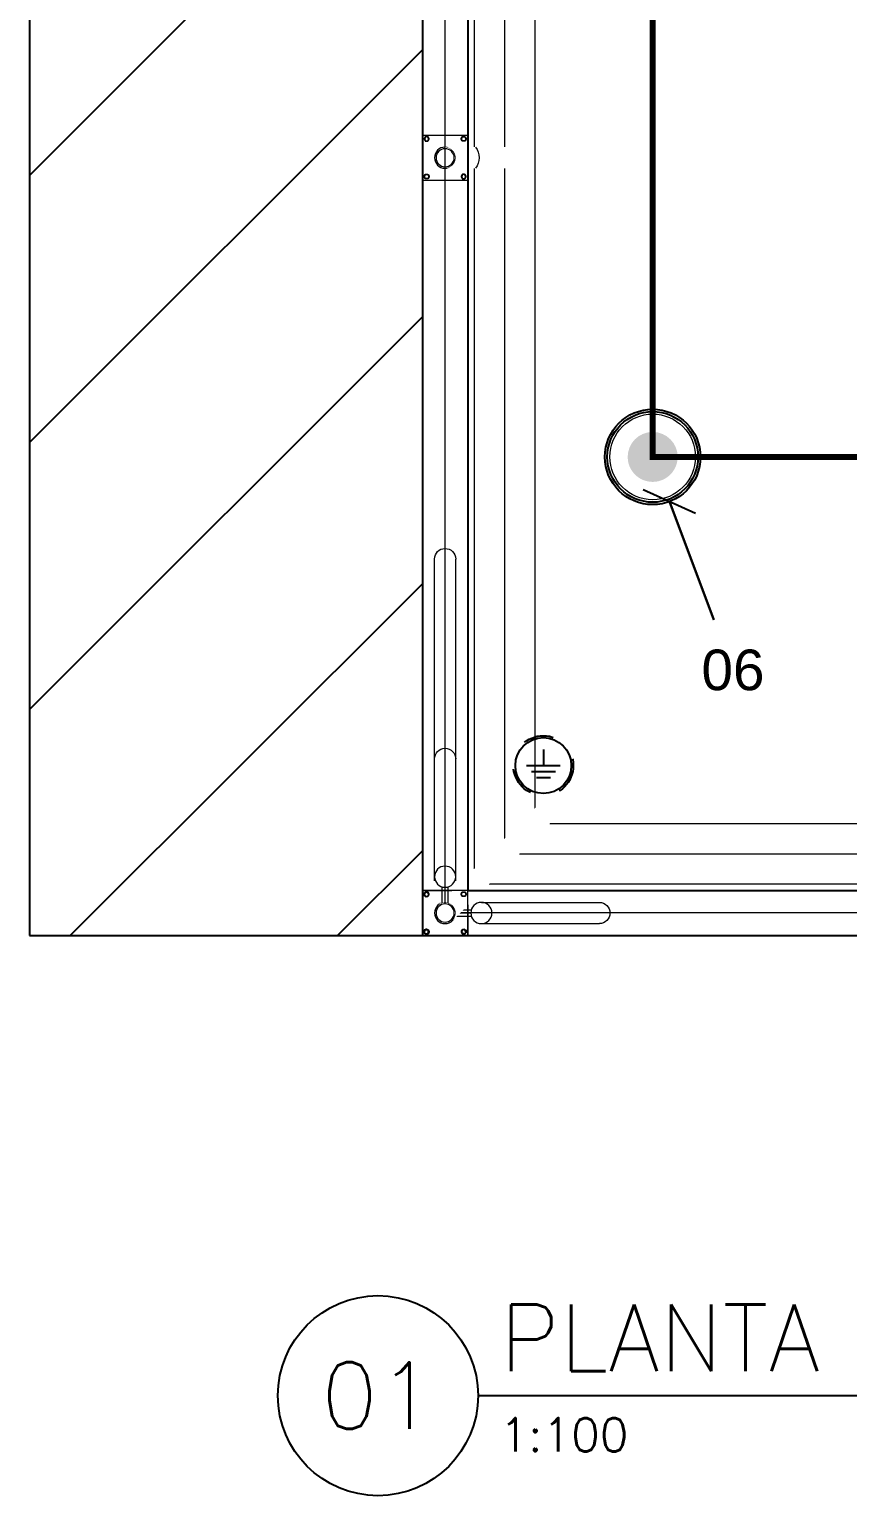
# Model space of a CAD drawing. Header units: inches. Extents: x -7660 to 802, y -193 to 3.
# Drawn here: x 657.5 to 660.207, y -98.171 to -93.317 of the extents above; entities that cross this region are included whole.
import ezdxf
from ezdxf.enums import TextEntityAlignment as Align

# ---------------------------------------------------------------- set-up
doc = ezdxf.new("R2010")
doc.units = ezdxf.units.IN
doc.header["$MEASUREMENT"] = 0
doc.set_wipeout_variables(frame=1)
for name, pattern in [('DASHDOT', [1, 0.5, -0.25, 0, -0.25]), ('DASHDOT2', [0.5, 0.25, -0.125, 0, -0.125]), ('HIDDEN', [0.375, 0.25, -0.125])]:
    doc.linetypes.add(name, pattern=pattern)
for name, color, linetype in [('0-A INSTALAR', 10, 'Continuous'), ('AT', 80, 'Continuous'), ('Indic_Exec', 10, 'Continuous'), ('indicação', 7, 'Continuous'), ('T03', 3, 'Continuous'), ('TANZ-COTAS', 8, 'Continuous'), ('TANZ-EXISTENTE', 9, 'Continuous')]:
    doc.layers.add(name, color=color, linetype=linetype)
doc.styles.add('Arial', font='arial.ttf')
doc.styles.add('Arial_TXT', font='arial.ttf')
doc.styles.add('cerca', font='romans.shx', dxfattribs={"height": 1})
doc.styles.add('ROMANS', font='romans.shx', dxfattribs={"height": 10})
doc.linetypes.add('CERCA3', pattern='A,0.5,0.05,["X",cerca,S=0.1,R=0,X=-0.1,Y=-0.05],0.1', length=0.65)
doc.dimstyles.new('CLEMAR - 1-100', dxfattribs={"dimtxt": 15, "dimasz": 15, "dimexe": 7.5, "dimexo": 15, "dimgap": 7.5, "dimtad": 1, "dimdec": 0, "dimtxsty": 'Arial', "dimblk": 'OBLIQUE', "dimcen": 0, "dimdle": 7.5, "dimclrd": 8, "dimclre": 8, "dimclrt": 1, "dimadec": 0, "dimazin": 0, "dimtfac": 1, "dimtdec": 0, "dimtmove": 2, "dimatfit": 3, "dimldrblk": 'OBLIQUE', "dimfxl": 1, "dimtfill": 1, "dimtfillclr": 256, "dimarcsym": 0})

# ---------------------------------------------------------------- blocks, each defined once
blk = doc.blocks.new('*U231')
at = {"color": 0}
blk.add_line((450, 0), (3824.5, 0), dxfattribs=at)
blk.add_circle((0, 0), 450, dxfattribs=at)
at = {"layer": 'Indic_Exec', "color": 4, "style": 'ROMANS'}
blk.add_attdef('TÍTULO', (546.9, 110.5), '', height=300, dxfattribs=at)
blk.add_attdef('00', text='', height=300, dxfattribs=at).set_placement((0, 0), align=Align.MIDDLE)
at = {"layer": 'Indic_Exec', "color": 2, "style": 'ROMANS'}
blk.add_attdef('ESCALA', (546.9, -251), '', height=150, dxfattribs=at)
blk = doc.blocks.new('*U647')
at = {"lineweight": 5}
for p, q in [((5535.9161, 2516.464), (5535.9156, 2516.4649)), ((5535.9171, 2516.464), (5535.9176, 2516.4649)), ((5536.0409, 2516.464), (5536.0404, 2516.4649)), ((5536.0419, 2516.464), (5536.0424, 2516.4649)), ((5535.91, 2516.4599), (5535.909, 2516.4599)), ((5535.91, 2516.4535), (5535.909, 2516.4535)), ((5535.9105, 2516.4608), (5535.91, 2516.4617)), ((5535.9105, 2516.4526), (5535.91, 2516.4517)), ((5535.9161, 2516.4494), (5535.9156, 2516.4485)), ((5535.9171, 2516.4494), (5535.9176, 2516.4485)), ((5535.9227, 2516.4608), (5535.9232, 2516.4617)), ((5535.9227, 2516.4526), (5535.9232, 2516.4517)), ((5535.9232, 2516.4599), (5535.9242, 2516.4599)), ((5535.9232, 2516.4535), (5535.9242, 2516.4535)), ((5536.0347, 2516.4599), (5536.0337, 2516.4599)), ((5536.0347, 2516.4535), (5536.0337, 2516.4535)), ((5536.0352, 2516.4608), (5536.0347, 2516.4617)), ((5536.0352, 2516.4526), (5536.0347, 2516.4517)), ((5536.0409, 2516.4494), (5536.0404, 2516.4485)), ((5536.0419, 2516.4494), (5536.0424, 2516.4485)), ((5536.0475, 2516.4608), (5536.048, 2516.4617)), ((5536.0475, 2516.4526), (5536.048, 2516.4517)), ((5536.048, 2516.4599), (5536.049, 2516.4599)), ((5536.048, 2516.4535), (5536.049, 2516.4535)), ((5535.91, 2516.3375), (5535.909, 2516.3375)), ((5535.91, 2516.331), (5535.909, 2516.331)), ((5535.9105, 2516.3384), (5535.91, 2516.3392)), ((5535.9105, 2516.3302), (5535.91, 2516.3293)), ((5535.9161, 2516.3416), (5535.9156, 2516.3425)), ((5535.9161, 2516.3269), (5535.9156, 2516.3261)), ((5535.9171, 2516.3416), (5535.9176, 2516.3425)), ((5535.9171, 2516.3269), (5535.9176, 2516.3261)), ((5535.9227, 2516.3384), (5535.9232, 2516.3392)), ((5535.9227, 2516.3302), (5535.9232, 2516.3293)), ((5535.9232, 2516.3375), (5535.9242, 2516.3375)), ((5535.9232, 2516.331), (5535.9242, 2516.331)), ((5535.969, 2516.3619), (5535.969, 2516.309)), ((5535.979, 2516.3605), (5535.979, 2516.3105)), ((5535.989, 2516.3619), (5535.989, 2516.309)), ((5536.014, 2516.2889), (5536.014, 2515.2239)), ((5535.9104, 2513.9584), (5535.9095, 2513.9589)), ((5535.9104, 2513.9574), (5535.9095, 2513.9569)), ((5535.9137, 2513.964), (5535.9128, 2513.9645)), ((5535.9137, 2513.9518), (5535.9128, 2513.9513)), ((5535.9145, 2513.9645), (5535.9145, 2513.9655)), ((5535.9145, 2513.9513), (5535.9145, 2513.9503)), ((5535.921, 2513.9645), (5535.921, 2513.9655)), ((5535.921, 2513.9513), (5535.921, 2513.9503)), ((5535.9219, 2513.964), (5535.9227, 2513.9645)), ((5535.9219, 2513.9518), (5535.9227, 2513.9513)), ((5535.9251, 2513.9584), (5535.926, 2513.9589)), ((5535.9251, 2513.9574), (5535.926, 2513.9569)), ((5536.0328, 2513.9584), (5536.032, 2513.9589)), ((5536.0328, 2513.9574), (5536.032, 2513.9569)), ((5536.0361, 2513.964), (5536.0352, 2513.9645)), ((5536.0369, 2513.9645), (5536.0369, 2513.9655)), ((5536.0434, 2513.9645), (5536.0434, 2513.9655)), ((5536.0443, 2513.964), (5536.0452, 2513.9645)), ((5536.0475, 2513.9584), (5536.0484, 2513.9589)), ((5536.0475, 2513.9574), (5536.0484, 2513.9569)), ((5535.9104, 2513.8336), (5535.9095, 2513.8341)), ((5535.9104, 2513.8326), (5535.9095, 2513.8321)), ((5535.9137, 2513.8392), (5535.9128, 2513.8397)), ((5535.9137, 2513.827), (5535.9128, 2513.8265)), ((5535.9145, 2513.8397), (5535.9145, 2513.8407)), ((5535.9145, 2513.8265), (5535.9145, 2513.8255)), ((5535.921, 2513.8397), (5535.921, 2513.8407)), ((5535.921, 2513.8265), (5535.921, 2513.8255)), ((5535.9219, 2513.8392), (5535.9227, 2513.8397)), ((5535.9219, 2513.827), (5535.9227, 2513.8265)), ((5535.9251, 2513.8336), (5535.926, 2513.8341)), ((5535.9251, 2513.8326), (5535.926, 2513.8321)), ((5536.0328, 2513.8336), (5536.032, 2513.8341)), ((5536.0328, 2513.8326), (5536.032, 2513.8321)), ((5536.0361, 2513.827), (5536.0352, 2513.8265)), ((5536.0369, 2513.8265), (5536.0369, 2513.8255)), ((5536.0434, 2513.8265), (5536.0434, 2513.8255)), ((5536.0443, 2513.827), (5536.0452, 2513.8265)), ((5536.0475, 2513.8336), (5536.0484, 2513.8341)), ((5536.0475, 2513.8326), (5536.0484, 2513.8321))]:
    blk.add_line(p, q, dxfattribs=at)
at = {"linetype": 'CERCA3', "lineweight": 5, "ltscale": 0.3}
blk.add_line((5535.979, 2516.3655), (5535.979, 2504.995), dxfattribs=at)
at = {"lineweight": 5}
for points in [[(5535.9242, 2516.4599), (5535.9242, 2516.4535, -0.267949), (5535.9232, 2516.4517), (5535.9176, 2516.4485, -0.267949), (5535.9156, 2516.4485), (5535.91, 2516.4517, -0.267949), (5535.909, 2516.4535), (5535.909, 2516.4599, -0.267949), (5535.91, 2516.4617), (5535.9156, 2516.4649, -0.267949), (5535.9176, 2516.4649), (5535.9232, 2516.4617, -0.267949)], [(5535.9232, 2516.4599), (5535.9232, 2516.4535, -0.267949), (5535.9227, 2516.4526), (5535.9171, 2516.4494, -0.267949), (5535.9161, 2516.4494), (5535.9105, 2516.4526, -0.267949), (5535.91, 2516.4535), (5535.91, 2516.4599, -0.267949), (5535.9105, 2516.4608), (5535.9161, 2516.464, -0.267949), (5535.9171, 2516.464), (5535.9227, 2516.4608, -0.267949)], [(5536.0337, 2516.4599), (5536.0337, 2516.4535, 0.267949), (5536.0347, 2516.4517), (5536.0404, 2516.4485, 0.267949), (5536.0424, 2516.4485), (5536.048, 2516.4517, 0.267949), (5536.049, 2516.4535), (5536.049, 2516.4599, 0.267949), (5536.048, 2516.4617), (5536.0424, 2516.4649, 0.267949), (5536.0404, 2516.4649), (5536.0347, 2516.4617, 0.267949)], [(5536.0347, 2516.4599), (5536.0347, 2516.4535, 0.267949), (5536.0352, 2516.4526), (5536.0409, 2516.4494, 0.267949), (5536.0419, 2516.4494), (5536.0475, 2516.4526, 0.267949), (5536.048, 2516.4535), (5536.048, 2516.4599, 0.267949), (5536.0475, 2516.4608), (5536.0419, 2516.464, 0.267949), (5536.0409, 2516.464), (5536.0352, 2516.4608, 0.267949)], [(5535.9242, 2516.331), (5535.9242, 2516.3375, 0.267949), (5535.9232, 2516.3392), (5535.9176, 2516.3425, 0.267949), (5535.9156, 2516.3425), (5535.91, 2516.3392, 0.267949), (5535.909, 2516.3375), (5535.909, 2516.331, 0.267949), (5535.91, 2516.3293), (5535.9156, 2516.3261, 0.267949), (5535.9176, 2516.3261), (5535.9232, 2516.3293, 0.267949)], [(5535.9232, 2516.331), (5535.9232, 2516.3375, 0.267949), (5535.9227, 2516.3384), (5535.9171, 2516.3416, 0.267949), (5535.9161, 2516.3416), (5535.9105, 2516.3384, 0.267949), (5535.91, 2516.3375), (5535.91, 2516.331, 0.267949), (5535.9105, 2516.3302), (5535.9161, 2516.3269, 0.267949), (5535.9171, 2516.3269), (5535.9227, 2516.3302, 0.267949)], [(5535.9145, 2513.9503), (5535.921, 2513.9503, 0.267949), (5535.9227, 2513.9513), (5535.926, 2513.9569, 0.267949), (5535.926, 2513.9589), (5535.9227, 2513.9645, 0.267949), (5535.921, 2513.9655), (5535.9145, 2513.9655, 0.267949), (5535.9128, 2513.9645), (5535.9095, 2513.9589, 0.267949), (5535.9095, 2513.9569), (5535.9128, 2513.9513, 0.267949)], [(5535.9145, 2513.9513), (5535.921, 2513.9513, 0.267949), (5535.9219, 2513.9518), (5535.9251, 2513.9574, 0.267949), (5535.9251, 2513.9584), (5535.9219, 2513.964, 0.267949), (5535.921, 2513.9645), (5535.9145, 2513.9645, 0.267949), (5535.9137, 2513.964), (5535.9104, 2513.9584, 0.267949), (5535.9104, 2513.9574), (5535.9137, 2513.9518, 0.267949)], [(5535.9145, 2513.8407), (5535.921, 2513.8407, -0.267949), (5535.9227, 2513.8397), (5535.926, 2513.8341, -0.267949), (5535.926, 2513.8321), (5535.9227, 2513.8265, -0.267949), (5535.921, 2513.8255), (5535.9145, 2513.8255, -0.267949), (5535.9128, 2513.8265), (5535.9095, 2513.8321, -0.267949), (5535.9095, 2513.8341), (5535.9128, 2513.8397, -0.267949)], [(5535.9145, 2513.8397), (5535.921, 2513.8397, -0.267949), (5535.9219, 2513.8392), (5535.9251, 2513.8336, -0.267949), (5535.9251, 2513.8326), (5535.9219, 2513.827, -0.267949), (5535.921, 2513.8265), (5535.9145, 2513.8265, -0.267949), (5535.9137, 2513.827), (5535.9104, 2513.8326, -0.267949), (5535.9104, 2513.8336), (5535.9137, 2513.8392, -0.267949)]]:
    blk.add_lwpolyline(points, format="xyb", close=True, dxfattribs=at)
at = {"linetype": 'CERCA3', "lineweight": 5, "ltscale": 0.3}
for points in [[(5536.0752, 2505.0912), (5536.0752, 2516.2497)], [(5536.1752, 2505.1913), (5536.1752, 2516.1497)]]:
    blk.add_lwpolyline(points, dxfattribs=at)
at = {"lineweight": 5}
for centre in [(5535.979, 2516.3955), (5535.979, 2516.2755), (5535.979, 2516.2755), (5535.979, 2513.8955)]:
    blk.add_circle(centre, 0.035, dxfattribs=at)
for centre, start, end in [((5536.4892, 2516.3955), 270, 90), ((5535.979, 2515.2239), 180, 0)]:
    blk.add_arc(centre, 0.035, start, end, dxfattribs=at)
for points in [[(5535.9542, 2516.3707), (5536.2834, 2516.0414), (5536.2948, 2516.0338), (5536.3025, 2516.0316), (5536.3095, 2516.0311), (5536.3138, 2516.0316), (5536.3199, 2516.0331), (5536.323, 2516.0344), (5536.328, 2516.0372), (5536.3329, 2516.0414), (5536.3351, 2516.0438), (5536.3372, 2516.0465), (5536.3393, 2516.0501), (5536.3409, 2516.0536), (5536.3421, 2516.0576), (5536.343, 2516.0627), (5536.3431, 2516.0686), (5536.3422, 2516.0743), (5536.3411, 2516.0781), (5536.339, 2516.0827), (5536.3364, 2516.0868), (5536.3329, 2516.0909), (5536.0037, 2516.4202), (5536.0067, 2516.4168), (5536.0099, 2516.4119), (5536.0116, 2516.408), (5536.013, 2516.4036), (5536.0138, 2516.3988), (5536.014, 2516.3949), (5536.0137, 2516.3909), (5536.0128, 2516.3866), (5536.0119, 2516.3836), (5536.0093, 2516.3781), (5536.0064, 2516.3738), (5536.0037, 2516.3707), (5536.0011, 2516.3683), (5535.9976, 2516.3658), (5535.994, 2516.3639), (5535.9898, 2516.3622), (5535.9856, 2516.3611), (5535.9796, 2516.3605), (5535.975, 2516.3607), (5535.9671, 2516.3625), (5535.9636, 2516.364), (5535.958, 2516.3675)], [(5535.979, 2513.8605), (5536.3096, 2513.8604), (5536.323, 2513.8631), (5536.33, 2513.8669), (5536.3353, 2513.8716), (5536.338, 2513.875), (5536.3412, 2513.8803), (5536.3425, 2513.8834), (5536.344, 2513.8889), (5536.3446, 2513.8954), (5536.3444, 2513.8986), (5536.344, 2513.902), (5536.3429, 2513.9061), (5536.3416, 2513.9096), (5536.3396, 2513.9134), (5536.3367, 2513.9176), (5536.3325, 2513.9218), (5536.3279, 2513.9252), (5536.3244, 2513.9271), (5536.3196, 2513.9289), (5536.3149, 2513.93), (5536.3096, 2513.9304), (5535.979, 2513.9305), (5535.9835, 2513.9302), (5535.9893, 2513.9289), (5535.9932, 2513.9275), (5535.9973, 2513.9253), (5536.0012, 2513.9225), (5536.0041, 2513.9199), (5536.0067, 2513.9168), (5536.0092, 2513.9131), (5536.0107, 2513.9103), (5536.0127, 2513.9047), (5536.0137, 2513.8995), (5536.014, 2513.8955), (5536.0138, 2513.8919), (5536.0131, 2513.8877), (5536.0119, 2513.8837), (5536.0102, 2513.8796), (5536.008, 2513.8759), (5536.0041, 2513.8712), (5536.0008, 2513.8681), (5535.9939, 2513.8638), (5535.9904, 2513.8624), (5535.984, 2513.8608)]]:
    blk.add_wipeout(points, dxfattribs=at)
for p, q in [((5536.099, 2516.4305), (5536.4892, 2516.4305)), ((5536.0125, 2516.4055), (5536.0654, 2516.4055)), ((5536.0125, 2516.3855), (5536.0654, 2516.3855)), ((5536.014, 2516.3955), (5536.064, 2516.3955)), ((5536.0347, 2516.3375), (5536.0337, 2516.3375)), ((5536.0347, 2516.331), (5536.0337, 2516.331)), ((5536.0352, 2516.3384), (5536.0347, 2516.3392)), ((5536.0352, 2516.3302), (5536.0347, 2516.3293)), ((5536.0409, 2516.3416), (5536.0404, 2516.3425)), ((5536.0409, 2516.3269), (5536.0404, 2516.3261)), ((5536.0419, 2516.3416), (5536.0424, 2516.3425)), ((5536.0419, 2516.3269), (5536.0424, 2516.3261)), ((5536.0475, 2516.3384), (5536.048, 2516.3392)), ((5536.0475, 2516.3302), (5536.048, 2516.3293)), ((5536.048, 2516.3375), (5536.049, 2516.3375)), ((5536.048, 2516.331), (5536.049, 2516.331)), ((5536.099, 2516.3605), (5536.4892, 2516.3605)), ((5535.944, 2516.2889), (5535.944, 2515.2239)), ((5536.0361, 2513.9518), (5536.0352, 2513.9513)), ((5536.0369, 2513.9513), (5536.0369, 2513.9503)), ((5536.0434, 2513.9513), (5536.0434, 2513.9503)), ((5536.0443, 2513.9518), (5536.0452, 2513.9513)), ((5536.0361, 2513.8392), (5536.0352, 2513.8397)), ((5536.0369, 2513.8397), (5536.0369, 2513.8407)), ((5536.0434, 2513.8397), (5536.0434, 2513.8407)), ((5536.0443, 2513.8392), (5536.0452, 2513.8397))]:
    blk.add_line(p, q, dxfattribs=at)
blk.add_lwpolyline([(5536.054, 2516.3205), (5536.054, 2516.4705), (5535.904, 2516.4705), (5535.904, 2516.3205)], close=True, dxfattribs=at)
for points in [[(5536.0337, 2516.331), (5536.0337, 2516.3375, -0.267949), (5536.0347, 2516.3392), (5536.0404, 2516.3425, -0.267949), (5536.0424, 2516.3425), (5536.048, 2516.3392, -0.267949), (5536.049, 2516.3375), (5536.049, 2516.331, -0.267949), (5536.048, 2516.3293), (5536.0424, 2516.3261, -0.267949), (5536.0404, 2516.3261), (5536.0347, 2516.3293, -0.267949)], [(5536.0347, 2516.331), (5536.0347, 2516.3375, -0.267949), (5536.0352, 2516.3384), (5536.0409, 2516.3416, -0.267949), (5536.0419, 2516.3416), (5536.0475, 2516.3384, -0.267949), (5536.048, 2516.3375), (5536.048, 2516.331, -0.267949), (5536.0475, 2516.3302), (5536.0419, 2516.3269, -0.267949), (5536.0409, 2516.3269), (5536.0352, 2516.3302, -0.267949)], [(5536.0434, 2513.9503), (5536.0369, 2513.9503, -0.267949), (5536.0352, 2513.9513), (5536.032, 2513.9569, -0.267949), (5536.032, 2513.9589), (5536.0352, 2513.9645, -0.267949), (5536.0369, 2513.9655), (5536.0434, 2513.9655, -0.267949), (5536.0452, 2513.9645), (5536.0484, 2513.9589, -0.267949), (5536.0484, 2513.9569), (5536.0452, 2513.9513, -0.267949)], [(5536.0434, 2513.9513), (5536.0369, 2513.9513, -0.267949), (5536.0361, 2513.9518), (5536.0328, 2513.9574, -0.267949), (5536.0328, 2513.9584), (5536.0361, 2513.964, -0.267949), (5536.0369, 2513.9645), (5536.0434, 2513.9645, -0.267949), (5536.0443, 2513.964), (5536.0475, 2513.9584, -0.267949), (5536.0475, 2513.9574), (5536.0443, 2513.9518, -0.267949)], [(5536.0434, 2513.8407), (5536.0369, 2513.8407, 0.267949), (5536.0352, 2513.8397), (5536.032, 2513.8341, 0.267949), (5536.032, 2513.8321), (5536.0352, 2513.8265, 0.267949), (5536.0369, 2513.8255), (5536.0434, 2513.8255, 0.267949), (5536.0452, 2513.8265), (5536.0484, 2513.8321, 0.267949), (5536.0484, 2513.8341), (5536.0452, 2513.8397, 0.267949)], [(5536.0434, 2513.8397), (5536.0369, 2513.8397, 0.267949), (5536.0361, 2513.8392), (5536.0328, 2513.8336, 0.267949), (5536.0328, 2513.8326), (5536.0361, 2513.827, 0.267949), (5536.0369, 2513.8265), (5536.0434, 2513.8265, 0.267949), (5536.0443, 2513.827), (5536.0475, 2513.8326, 0.267949), (5536.0475, 2513.8336), (5536.0443, 2513.8392, 0.267949)]]:
    blk.add_lwpolyline(points, format="xyb", close=True, dxfattribs=at)
at = {"linetype": 'CERCA3', "lineweight": 5, "ltscale": 0.3}
blk.add_lwpolyline([(5536.2752, 2505.2913), (5536.2752, 2516.0497)], dxfattribs=at)
at = {"lineweight": 5}
blk.add_lwpolyline([(5536.054, 2513.9305), (5536.054, 2513.9705), (5535.904, 2513.9705), (5535.904, 2513.8205), (5536.054, 2513.8205), (5536.054, 2513.8605)], dxfattribs=at)
for centre, radius in [((5535.979, 2516.3955), 0.03), ((5536.099, 2516.3955), 0.035), ((5536.099, 2516.3955), 0.035), ((5535.979, 2513.8955), 0.03)]:
    blk.add_circle(centre, radius, dxfattribs=at)
blk.add_arc((5536.0322, 2513.8955), 0.0591, 323.7057, 36.2943, dxfattribs=at)
blk = doc.blocks.new('*U588')
at = {"linetype": 'CERCA3', "lineweight": 5, "ltscale": 0.3}
blk.add_line((5535.979, 2516.3655), (5535.979, 2509.345), dxfattribs=at)
at = {"lineweight": 5}
for p, q in [((5535.969, 2509.329), (5535.969, 2509.3819)), ((5535.979, 2509.3305), (5535.979, 2509.3805)), ((5535.989, 2509.329), (5535.989, 2509.3819)), ((5535.91, 2509.3599), (5535.909, 2509.3599)), ((5535.91, 2509.3535), (5535.909, 2509.3535)), ((5535.9105, 2509.3608), (5535.91, 2509.3617)), ((5535.9105, 2509.3526), (5535.91, 2509.3517)), ((5535.9161, 2509.364), (5535.9156, 2509.3649)), ((5535.9161, 2509.3494), (5535.9156, 2509.3485)), ((5535.9171, 2509.364), (5535.9176, 2509.3649)), ((5535.9171, 2509.3494), (5535.9176, 2509.3485)), ((5535.9227, 2509.3608), (5535.9232, 2509.3617)), ((5535.9227, 2509.3526), (5535.9232, 2509.3517)), ((5535.9232, 2509.3599), (5535.9242, 2509.3599)), ((5535.9232, 2509.3535), (5535.9242, 2509.3535)), ((5535.91, 2509.2375), (5535.909, 2509.2375)), ((5535.91, 2509.231), (5535.909, 2509.231)), ((5535.9105, 2509.2384), (5535.91, 2509.2392)), ((5535.9161, 2509.2416), (5535.9156, 2509.2425)), ((5535.9171, 2509.2416), (5535.9176, 2509.2425)), ((5535.9227, 2509.2384), (5535.9232, 2509.2392)), ((5535.9232, 2509.2375), (5535.9242, 2509.2375)), ((5535.9232, 2509.231), (5535.9242, 2509.231)), ((5536.0347, 2509.2375), (5536.0337, 2509.2375)), ((5536.0347, 2509.231), (5536.0337, 2509.231)), ((5536.0352, 2509.2384), (5536.0347, 2509.2392)), ((5536.0409, 2509.2416), (5536.0404, 2509.2425)), ((5536.0419, 2509.2416), (5536.0424, 2509.2425)), ((5536.0475, 2509.2384), (5536.048, 2509.2392)), ((5536.048, 2509.2375), (5536.049, 2509.2375)), ((5536.048, 2509.231), (5536.049, 2509.231)), ((5535.9105, 2509.2302), (5535.91, 2509.2293)), ((5535.9161, 2509.2269), (5535.9156, 2509.2261)), ((5535.9171, 2509.2269), (5535.9176, 2509.2261)), ((5535.9227, 2509.2302), (5535.9232, 2509.2293)), ((5536.0352, 2509.2302), (5536.0347, 2509.2293)), ((5536.0409, 2509.2269), (5536.0404, 2509.2261)), ((5536.0419, 2509.2269), (5536.0424, 2509.2261)), ((5536.0475, 2509.2302), (5536.048, 2509.2293))]:
    blk.add_line(p, q, dxfattribs=at)
at = {"linetype": 'CERCA3', "lineweight": 5, "ltscale": 0.3}
for points in [[(5536.0752, 2509.4412), (5536.0752, 2516.2497)], [(5536.1752, 2509.5413), (5536.1752, 2516.1497)], [(5536.2752, 2509.6413), (5536.2752, 2516.0497)]]:
    blk.add_lwpolyline(points, dxfattribs=at)
at = {"lineweight": 5}
for points in [[(5535.9242, 2509.3599), (5535.9242, 2509.3535, -0.267949), (5535.9232, 2509.3517), (5535.9176, 2509.3485, -0.267949), (5535.9156, 2509.3485), (5535.91, 2509.3517, -0.267949), (5535.909, 2509.3535), (5535.909, 2509.3599, -0.267949), (5535.91, 2509.3617), (5535.9156, 2509.3649, -0.267949), (5535.9176, 2509.3649), (5535.9232, 2509.3617, -0.267949)], [(5535.9232, 2509.3599), (5535.9232, 2509.3535, -0.267949), (5535.9227, 2509.3526), (5535.9171, 2509.3494, -0.267949), (5535.9161, 2509.3494), (5535.9105, 2509.3526, -0.267949), (5535.91, 2509.3535), (5535.91, 2509.3599, -0.267949), (5535.9105, 2509.3608), (5535.9161, 2509.364, -0.267949), (5535.9171, 2509.364), (5535.9227, 2509.3608, -0.267949)], [(5535.9242, 2509.231), (5535.9242, 2509.2375, 0.267949), (5535.9232, 2509.2392), (5535.9176, 2509.2425, 0.267949), (5535.9156, 2509.2425), (5535.91, 2509.2392, 0.267949), (5535.909, 2509.2375), (5535.909, 2509.231, 0.267949), (5535.91, 2509.2293), (5535.9156, 2509.2261, 0.267949), (5535.9176, 2509.2261), (5535.9232, 2509.2293, 0.267949)], [(5535.9232, 2509.231), (5535.9232, 2509.2375, 0.267949), (5535.9227, 2509.2384), (5535.9171, 2509.2416, 0.267949), (5535.9161, 2509.2416), (5535.9105, 2509.2384, 0.267949), (5535.91, 2509.2375), (5535.91, 2509.231, 0.267949), (5535.9105, 2509.2302), (5535.9161, 2509.2269, 0.267949), (5535.9171, 2509.2269), (5535.9227, 2509.2302, 0.267949)], [(5536.0337, 2509.231), (5536.0337, 2509.2375, -0.267949), (5536.0347, 2509.2392), (5536.0404, 2509.2425, -0.267949), (5536.0424, 2509.2425), (5536.048, 2509.2392, -0.267949), (5536.049, 2509.2375), (5536.049, 2509.231, -0.267949), (5536.048, 2509.2293), (5536.0424, 2509.2261, -0.267949), (5536.0404, 2509.2261), (5536.0347, 2509.2293, -0.267949)], [(5536.0347, 2509.231), (5536.0347, 2509.2375, -0.267949), (5536.0352, 2509.2384), (5536.0409, 2509.2416, -0.267949), (5536.0419, 2509.2416), (5536.0475, 2509.2384, -0.267949), (5536.048, 2509.2375), (5536.048, 2509.231, -0.267949), (5536.0475, 2509.2302), (5536.0419, 2509.2269, -0.267949), (5536.0409, 2509.2269), (5536.0352, 2509.2302, -0.267949)]]:
    blk.add_lwpolyline(points, format="xyb", close=True, dxfattribs=at)
for centre in [(5535.979, 2509.4155), (5535.979, 2509.4155), (5535.979, 2509.2955)]:
    blk.add_circle(centre, 0.035, dxfattribs=at)
blk.add_arc((5536.4892, 2509.2955), 0.035, 270, 90, dxfattribs=at)
blk.add_wipeout([(5535.9542, 2509.3202), (5536.2834, 2509.6496), (5536.2948, 2509.6572), (5536.3025, 2509.6594), (5536.3095, 2509.6598), (5536.3138, 2509.6594), (5536.3199, 2509.6578), (5536.323, 2509.6566), (5536.328, 2509.6537), (5536.3329, 2509.6496), (5536.3351, 2509.6472), (5536.3372, 2509.6445), (5536.3393, 2509.6409), (5536.3409, 2509.6374), (5536.3421, 2509.6334), (5536.343, 2509.6283), (5536.3431, 2509.6224), (5536.3422, 2509.6167), (5536.3411, 2509.6129), (5536.339, 2509.6082), (5536.3364, 2509.6042), (5536.3329, 2509.6001), (5536.0037, 2509.2707), (5536.0067, 2509.2741), (5536.0099, 2509.2791), (5536.0116, 2509.283), (5536.013, 2509.2874), (5536.0138, 2509.2921), (5536.014, 2509.296), (5536.0137, 2509.3), (5536.0128, 2509.3044), (5536.0119, 2509.3074), (5536.0093, 2509.3129), (5536.0064, 2509.3172), (5536.0037, 2509.3202), (5536.0011, 2509.3226), (5535.9976, 2509.3251), (5535.994, 2509.3271), (5535.9898, 2509.3288), (5535.9856, 2509.3298), (5535.9796, 2509.3305), (5535.975, 2509.3303), (5535.9671, 2509.3284), (5535.9636, 2509.3269), (5535.958, 2509.3235)], dxfattribs=at)
for p, q in [((5536.0347, 2509.3599), (5536.0337, 2509.3599)), ((5536.0347, 2509.3535), (5536.0337, 2509.3535)), ((5536.0352, 2509.3608), (5536.0347, 2509.3617)), ((5536.0352, 2509.3526), (5536.0347, 2509.3517)), ((5536.0409, 2509.364), (5536.0404, 2509.3649)), ((5536.0409, 2509.3494), (5536.0404, 2509.3485)), ((5536.0419, 2509.364), (5536.0424, 2509.3649)), ((5536.0419, 2509.3494), (5536.0424, 2509.3485)), ((5536.0475, 2509.3608), (5536.048, 2509.3617)), ((5536.0475, 2509.3526), (5536.048, 2509.3517)), ((5536.048, 2509.3599), (5536.049, 2509.3599)), ((5536.048, 2509.3535), (5536.049, 2509.3535)), ((5536.099, 2509.3305), (5536.4892, 2509.3305)), ((5536.0125, 2509.3055), (5536.0654, 2509.3055)), ((5536.0125, 2509.2855), (5536.0654, 2509.2855)), ((5536.014, 2509.2955), (5536.064, 2509.2955)), ((5536.099, 2509.2605), (5536.4892, 2509.2605))]:
    blk.add_line(p, q, dxfattribs=at)
blk.add_lwpolyline([(5536.054, 2509.3705), (5536.054, 2509.2205), (5535.904, 2509.2205), (5535.904, 2509.3705)], close=True, dxfattribs=at)
for points in [[(5536.0337, 2509.3599), (5536.0337, 2509.3535, 0.267949), (5536.0347, 2509.3517), (5536.0404, 2509.3485, 0.267949), (5536.0424, 2509.3485), (5536.048, 2509.3517, 0.267949), (5536.049, 2509.3535), (5536.049, 2509.3599, 0.267949), (5536.048, 2509.3617), (5536.0424, 2509.3649, 0.267949), (5536.0404, 2509.3649), (5536.0347, 2509.3617, 0.267949)], [(5536.0347, 2509.3599), (5536.0347, 2509.3535, 0.267949), (5536.0352, 2509.3526), (5536.0409, 2509.3494, 0.267949), (5536.0419, 2509.3494), (5536.0475, 2509.3526, 0.267949), (5536.048, 2509.3535), (5536.048, 2509.3599, 0.267949), (5536.0475, 2509.3608), (5536.0419, 2509.364, 0.267949), (5536.0409, 2509.364), (5536.0352, 2509.3608, 0.267949)]]:
    blk.add_lwpolyline(points, format="xyb", close=True, dxfattribs=at)
for centre, radius in [((5536.099, 2509.2955), 0.035), ((5536.099, 2509.2955), 0.035), ((5535.979, 2509.2955), 0.03)]:
    blk.add_circle(centre, radius, dxfattribs=at)
blk = doc.blocks.new('*U342')
for p, q in [((117.6, 213.9), (117.6, 133.9)), ((32.6, 133.9), (202.6, 133.9)), ((57.6, 103.9), (177.6, 103.9)), ((82.6, 73.9), (152.6, 73.9))]:
    blk.add_line(p, q)
at = {"linetype": 'HIDDEN', "ltscale": 0.5}
blk.add_circle((117.6, 133.9), 150, dxfattribs=at)
at = {"linetype": 'Continuous', "ltscale": 0.5}
blk.add_circle((117.6, 133.9), 140, dxfattribs=at)
blk = doc.blocks.new('dasdasdasczxcz')
at = {"transparency": 33554559}
h = blk.add_hatch(dxfattribs=at)
h.set_pattern_fill('ANSI31', color=256, scale=5, style=0)
h.paths.add_polyline_path([(208.4898, -103.8854), (217.1898, -103.8854), (217.1898, -100.4854), (207.1898, -100.4854), (207.1898, -115.4854), (208.4898, -115.4854)])
blk.add_line((207.1898, -100.4854), (207.1898, -115.4854))
at = {"xscale": -1, "rotation": 180}
blk.add_blockref('*U647', (-5327.4142, 2400.9851), dxfattribs=at)
at = {"xscale": -1, "rotation": 270}
blk.add_blockref('*U588', (-2300.7307, -5651.3894), dxfattribs=at)
for points in [[(217.1898, -103.8854), (208.4898, -103.8854), (208.4898, -115.4854), (217.1898, -115.4854)], [(217.0398, -104.0354), (208.6398, -104.0354), (208.6398, -115.3354), (217.0398, -115.3354)]]:
    blk.add_lwpolyline(points, close=True)
blk.add_lwpolyline([(207.1898, -115.4854), (208.4898, -115.4854)])
at = {"layer": 'T03', "color": 3, "xscale": 0.0006606739562563676, "yscale": 0.0006606739562563676, "zscale": 0.0006606739562563676}
blk.add_blockref('*U342', (208.812, -115.011), dxfattribs=at)
blk = doc.blocks.new('dfgw354gh')
at = {"linetype": 'Continuous', "lineweight": 9}
h = blk.add_hatch(color=256, dxfattribs=at)
edge = h.paths.add_edge_path()
edge.add_ellipse((-2.76, 4.15), major_axis=(-5.84, 5.85), ratio=1, start_angle=-135, end_angle=45, ccw=False)
edge.add_ellipse((-2.76, 4.15), major_axis=(-5.84, 5.85), ratio=1, start_angle=45, end_angle=225, ccw=False)
blk.add_circle((-2.76, 4.15), 14.17, dxfattribs=at)
blk = doc.blocks.new('BH')
for radius in [158, 150]:
    blk.add_circle((843801.2, 225442.4), radius)
at = {"linetype": 'DASHDOT', "ltscale": 50, "xscale": 10, "yscale": 10, "zscale": 10, "rotation": 90}
blk.add_blockref('dfgw354gh', (843842.7, 225470), dxfattribs=at)
blk = doc.blocks.new('*U311')
blk.add_lwpolyline([(7.04, -18.72), (23.47, -62.44)])
at = {"layer": 'TANZ-COTAS', "color": 3, "style": 'Arial_TXT'}
blk.add_attdef('XX', text='', height=15, dxfattribs=at).set_placement((0, 0), align=Align.MIDDLE_CENTER)
blk.add_leader([(23.47, -62.44), (7.04, -18.72)], dimstyle='CLEMAR - 1-100', override={"dimasz": 15, "dimgap": 7.5, "dimtad": 0, "dimclrd": 256, "dimfxl": 16})
blk.add_wipeout([(20, 0), (19.62, -3.9), (18.48, -7.65), (16.63, -11.11), (14.14, -14.14), (11.11, -16.63), (7.65, -18.48), (3.9, -19.62), (0, -20), (-3.9, -19.62), (-7.65, -18.48), (-11.11, -16.63), (-14.14, -14.14), (-16.63, -11.11), (-18.48, -7.65), (-19.62, -3.9), (-20, 0), (-19.62, 3.9), (-18.48, 7.65), (-16.63, 11.11), (-14.14, 14.14), (-11.11, 16.63), (-7.65, 18.48), (-3.9, 19.62), (0, 20), (3.9, 19.62), (7.65, 18.48), (11.11, 16.63), (14.14, 14.14), (16.63, 11.11), (18.48, 7.65), (19.62, 3.9)])

msp = doc.modelspace()

# ---------------------------------------------------------------- block references
at = {"layer": '0-A INSTALAR'}
msp.add_blockref('dasdasdasczxcz', (450.31042, 19.1682), dxfattribs=at)
at = {"layer": 'indicação', "color": 4, "lineweight": 5, "xscale": 0.0007357085069532576, "yscale": 0.0007357085069532576, "zscale": 0.0007357085069532576}
msp.add_blockref('*U231', (658.65318, -97.83989), dxfattribs=at).add_auto_attribs({'00': '01', 'TÍTULO': 'PLANTA BAIXA ', 'ESCALA': '1:100'})

# ---------------------------------------------------------------- next in the draw order: linework, layer by layer
at = {"layer": 'AT', "linetype": 'DASHDOT2', "const_width": 0.02}
msp.add_lwpolyline([(659.56166, -94.73251), (667.03564, -94.73251), (667.03564, -85.08655), (659.56166, -85.08655)], close=True, dxfattribs=at)

# ---------------------------------------------------------------- next in the draw order: block references
at = {"layer": 'AT', "color": 3, "xscale": 0.001, "yscale": 0.001, "zscale": 0.001, "rotation": 90.00000000000001}
msp.add_blockref('BH', (885.0041, -938.53373), dxfattribs=at)

# ---------------------------------------------------------------- next in the draw order: block references
at = {"layer": 'TANZ-EXISTENTE'}
ref = msp.add_blockref('*U311', (659.82726, -95.43921), dxfattribs=dict(at, xscale=0.008949346582609473, yscale=0.008949346582609473, zscale=0.008949346582609473, rotation=180))
ref.add_attrib('XX', '06', dxfattribs={"layer": 'TANZ-COTAS', "color": 3, "height": 0.13424, "style": 'Arial_TXT'}).set_placement((659.82726, -95.43747), align=Align.MIDDLE_CENTER)

doc.saveas('drawing.dxf')
